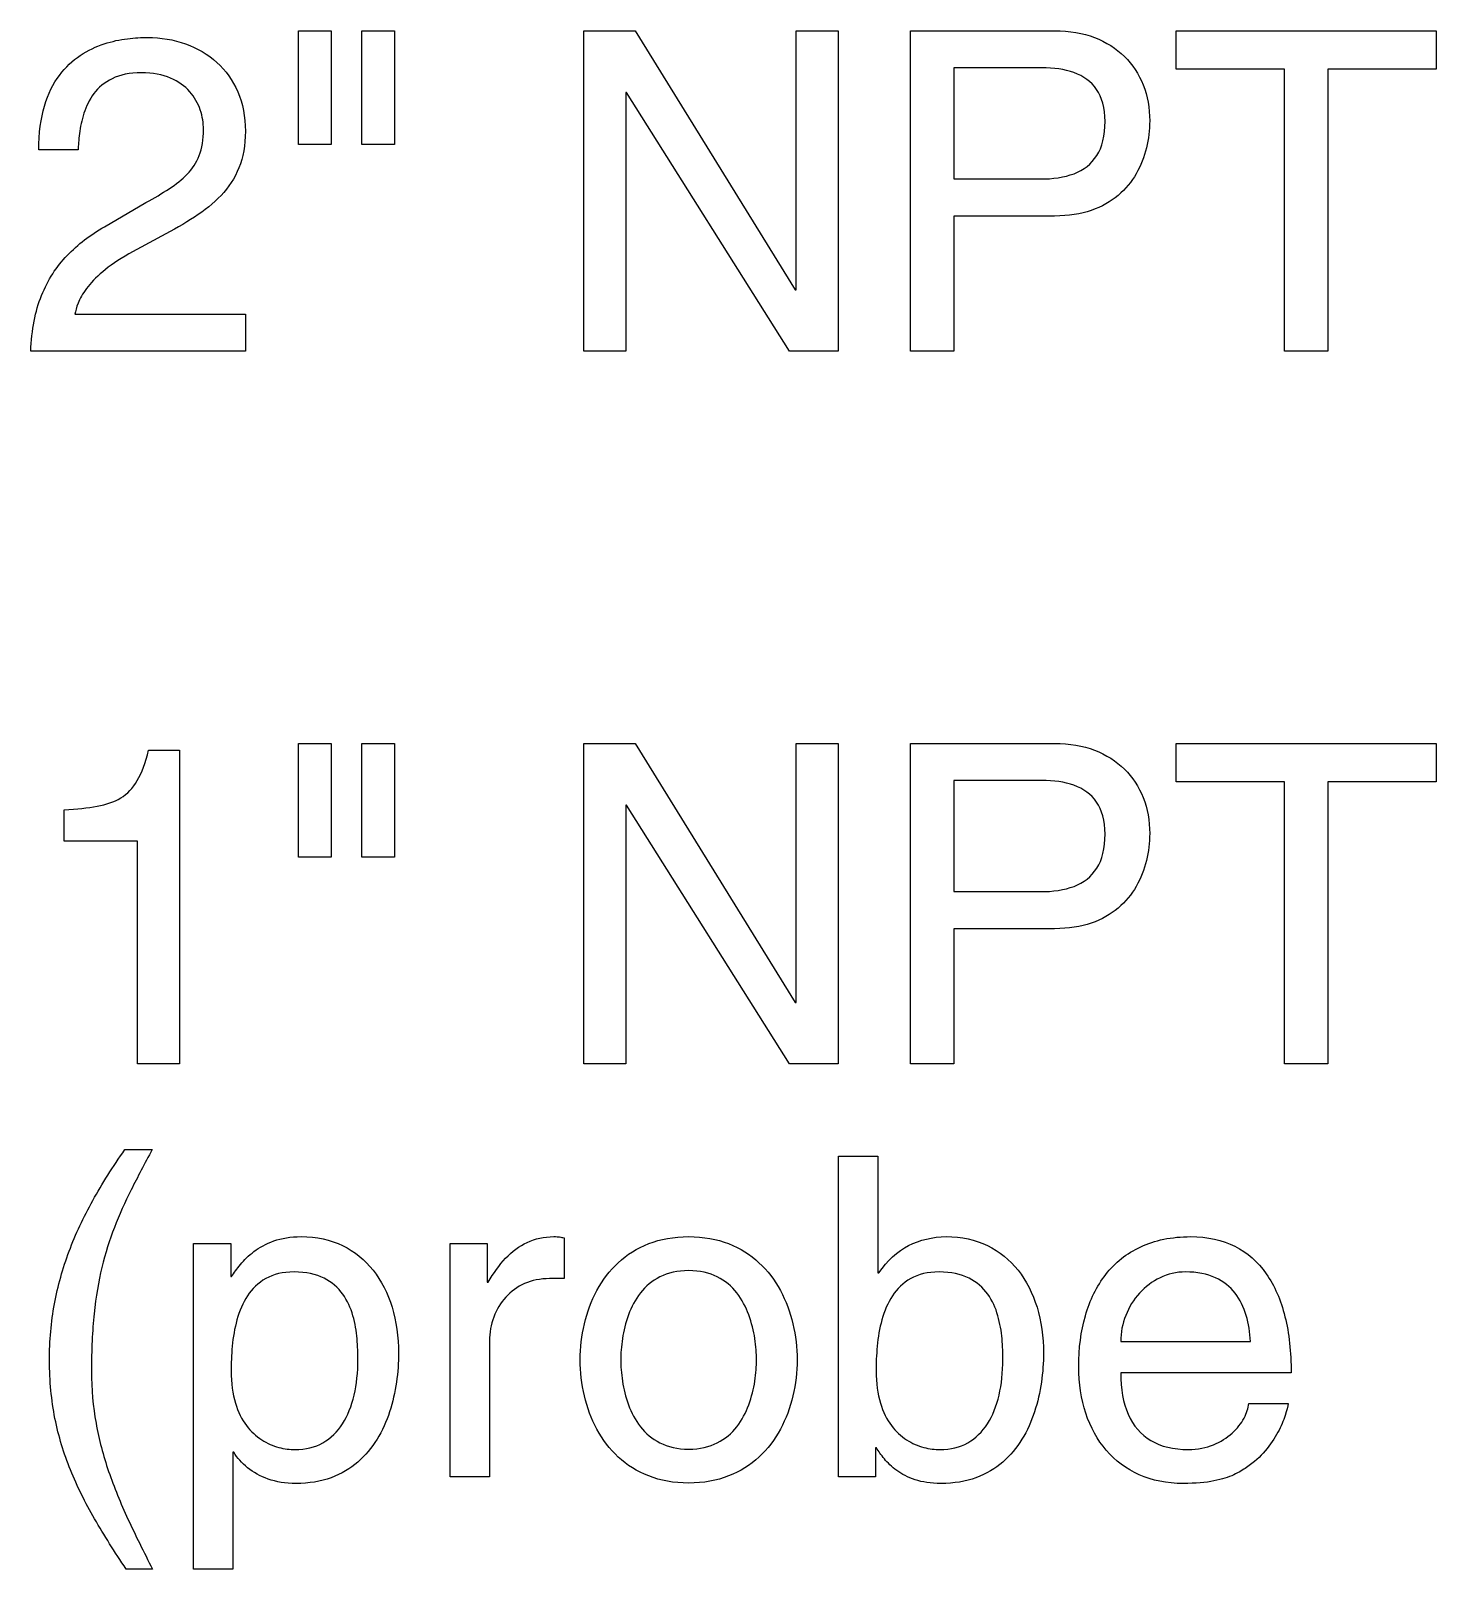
# Model space of a CAD drawing. Header units: inches. Extents: x -3.67 to 3.62, y -4.25 to 4.25.
# Drawn here: x -0.4189 to -0.0691, y 2.929 to 3.3119 of the extents above; entities that cross this region are included whole.
import ezdxf

# ---------------------------------------------------------------- set-up
doc = ezdxf.new("R2010")
doc.units = ezdxf.units.IN
doc.header["$MEASUREMENT"] = 0
doc.layers.add('Dimensions', color=7, linetype='Continuous')

msp = doc.modelspace()

# ---------------------------------------------------------------- linework, layer by layer
at = {"layer": 'Dimensions', "color": 250}
for points, knots in [([(-0.40717, 3.28224), (-0.40711, 3.28337), (-0.407, 3.28472), (-0.40681, 3.28633), (-0.40681, 3.28633), (-0.40663, 3.28794), (-0.40626, 3.28961), (-0.40572, 3.29137), (-0.40572, 3.29137), (-0.40518, 3.29311), (-0.40435, 3.29474), (-0.40322, 3.29626), (-0.40322, 3.29626), (-0.40211, 3.2978), (-0.40059, 3.29904), (-0.39867, 3.29998), (-0.39867, 3.29998), (-0.39676, 3.30094), (-0.39433, 3.30144), (-0.39139, 3.30146), (-0.39139, 3.30146), (-0.38854, 3.30144), (-0.38613, 3.301), (-0.38415, 3.30013), (-0.38415, 3.30013), (-0.38217, 3.29928), (-0.38057, 3.29815), (-0.37937, 3.29674), (-0.37937, 3.29674), (-0.37817, 3.29535), (-0.3773, 3.29383), (-0.37674, 3.29219), (-0.37674, 3.29219), (-0.3762, 3.29054), (-0.37593, 3.28893), (-0.37594, 3.28735), (-0.37594, 3.28735), (-0.37594, 3.28481), (-0.37631, 3.28267), (-0.37702, 3.28087), (-0.37702, 3.28087), (-0.3777, 3.27907), (-0.3787, 3.27752), (-0.37998, 3.2762), (-0.37998, 3.2762), (-0.38126, 3.27489), (-0.38278, 3.27367), (-0.38452, 3.27256), (-0.38452, 3.27256), (-0.38626, 3.27144), (-0.38818, 3.2703), (-0.39028, 3.26913), (-0.39028, 3.26913), (-0.39028, 3.26913), (-0.40061, 3.26313), (-0.40061, 3.26313), (-0.40061, 3.26313), (-0.40411, 3.26113), (-0.4072, 3.25874), (-0.40989, 3.25598), (-0.40989, 3.25598), (-0.41255, 3.25322), (-0.41468, 3.24991), (-0.41626, 3.24602), (-0.41626, 3.24602), (-0.41783, 3.24213), (-0.41874, 3.2375), (-0.41894, 3.23213), (-0.41894, 3.23213), (-0.41894, 3.23213), (-0.3655, 3.23213), (-0.3655, 3.23213), (-0.3655, 3.23213), (-0.3655, 3.23213), (-0.3655, 3.24135), (-0.3655, 3.24135), (-0.3655, 3.24135), (-0.3655, 3.24135), (-0.40794, 3.24135), (-0.40794, 3.24135), (-0.40794, 3.24135), (-0.40785, 3.24211), (-0.40759, 3.24304), (-0.40715, 3.24413), (-0.40715, 3.24413), (-0.40672, 3.24522), (-0.40602, 3.24644), (-0.40505, 3.24776), (-0.40505, 3.24776), (-0.40409, 3.24909), (-0.40274, 3.25048), (-0.40104, 3.25194), (-0.40104, 3.25194), (-0.39933, 3.25341), (-0.39715, 3.25487), (-0.3945, 3.25635), (-0.3945, 3.25635), (-0.3945, 3.25635), (-0.38639, 3.2608), (-0.38639, 3.2608), (-0.38639, 3.2608), (-0.38344, 3.26233), (-0.38072, 3.26391), (-0.3782, 3.26554), (-0.3782, 3.26554), (-0.37568, 3.26715), (-0.37346, 3.26896), (-0.37157, 3.27094), (-0.37157, 3.27094), (-0.36967, 3.27291), (-0.36818, 3.2752), (-0.36713, 3.2778), (-0.36713, 3.2778), (-0.36606, 3.28039), (-0.36552, 3.28343), (-0.3655, 3.28691), (-0.3655, 3.28691), (-0.36552, 3.29056), (-0.36617, 3.29381), (-0.36741, 3.2967), (-0.36741, 3.2967), (-0.36867, 3.29957), (-0.37041, 3.30202), (-0.37263, 3.30404), (-0.37263, 3.30404), (-0.37487, 3.30606), (-0.37746, 3.30759), (-0.38041, 3.30865), (-0.38041, 3.30865), (-0.38335, 3.3097), (-0.38654, 3.31024), (-0.38994, 3.31024), (-0.38994, 3.31024), (-0.39137, 3.31026), (-0.39302, 3.31015), (-0.39487, 3.30993), (-0.39487, 3.30993), (-0.39674, 3.30972), (-0.39867, 3.30928), (-0.4007, 3.30863), (-0.4007, 3.30863), (-0.40272, 3.308), (-0.40468, 3.30704), (-0.40661, 3.30578), (-0.40661, 3.30578), (-0.40854, 3.30452), (-0.41026, 3.30287), (-0.41181, 3.30081), (-0.41181, 3.30081), (-0.41337, 3.29876), (-0.41461, 3.2962), (-0.41554, 3.29315), (-0.41554, 3.29315), (-0.41644, 3.29011), (-0.41693, 3.28646), (-0.41694, 3.28224), (-0.41694, 3.28224), (-0.41694, 3.28224), (-0.40717, 3.28224), (-0.40717, 3.28224)], [0, 0, 0, 0, 0.025, 0.025, 0.025, 0.025, 0.05, 0.05, 0.05, 0.05, 0.075, 0.075, 0.075, 0.075, 0.1, 0.1, 0.1, 0.1, 0.125, 0.125, 0.125, 0.125, 0.15, 0.15, 0.15, 0.15, 0.175, 0.175, 0.175, 0.175, 0.2, 0.2, 0.2, 0.2, 0.225, 0.225, 0.225, 0.225, 0.25, 0.25, 0.25, 0.25, 0.275, 0.275, 0.275, 0.275, 0.3, 0.3, 0.3, 0.3, 0.325, 0.325, 0.325, 0.325, 0.35, 0.35, 0.35, 0.35, 0.375, 0.375, 0.375, 0.375, 0.4, 0.4, 0.4, 0.4, 0.425, 0.425, 0.425, 0.425, 0.45, 0.45, 0.45, 0.45, 0.475, 0.475, 0.475, 0.475, 0.5, 0.5, 0.5, 0.5, 0.525, 0.525, 0.525, 0.525, 0.55, 0.55, 0.55, 0.55, 0.575, 0.575, 0.575, 0.575, 0.6, 0.6, 0.6, 0.6, 0.625, 0.625, 0.625, 0.625, 0.65, 0.65, 0.65, 0.65, 0.675, 0.675, 0.675, 0.675, 0.7, 0.7, 0.7, 0.7, 0.725, 0.725, 0.725, 0.725, 0.75, 0.75, 0.75, 0.75, 0.775, 0.775, 0.775, 0.775, 0.8, 0.8, 0.8, 0.8, 0.825, 0.825, 0.825, 0.825, 0.85, 0.85, 0.85, 0.85, 0.875, 0.875, 0.875, 0.875, 0.9, 0.9, 0.9, 0.9, 0.925, 0.925, 0.925, 0.925, 0.95, 0.95, 0.95, 0.95, 0.975, 0.975, 0.975, 0.975, 1, 1, 1, 1]), ([(-0.35228, 3.28357), (-0.35228, 3.28357), (-0.34417, 3.28357), (-0.34417, 3.28357), (-0.34417, 3.28357), (-0.34417, 3.28357), (-0.34417, 3.31191), (-0.34417, 3.31191), (-0.34417, 3.31191), (-0.34417, 3.31191), (-0.35228, 3.31191), (-0.35228, 3.31191), (-0.35228, 3.31191), (-0.35228, 3.31191), (-0.35228, 3.28357), (-0.35228, 3.28357)], [0, 0, 0, 0, 0.25, 0.25, 0.25, 0.25, 0.5, 0.5, 0.5, 0.5, 0.75, 0.75, 0.75, 0.75, 1, 1, 1, 1]), ([(-0.3365, 3.28357), (-0.3365, 3.28357), (-0.32839, 3.28357), (-0.32839, 3.28357), (-0.32839, 3.28357), (-0.32839, 3.28357), (-0.32839, 3.31191), (-0.32839, 3.31191), (-0.32839, 3.31191), (-0.32839, 3.31191), (-0.3365, 3.31191), (-0.3365, 3.31191), (-0.3365, 3.31191), (-0.3365, 3.31191), (-0.3365, 3.28357), (-0.3365, 3.28357)], [0, 0, 0, 0, 0.25, 0.25, 0.25, 0.25, 0.5, 0.5, 0.5, 0.5, 0.75, 0.75, 0.75, 0.75, 1, 1, 1, 1]), ([(-0.22839, 3.24746), (-0.22839, 3.24746), (-0.22861, 3.24746), (-0.22861, 3.24746), (-0.22861, 3.24746), (-0.22861, 3.24746), (-0.2685, 3.31191), (-0.2685, 3.31191), (-0.2685, 3.31191), (-0.2685, 3.31191), (-0.28128, 3.31191), (-0.28128, 3.31191), (-0.28128, 3.31191), (-0.28128, 3.31191), (-0.28128, 3.23213), (-0.28128, 3.23213), (-0.28128, 3.23213), (-0.28128, 3.23213), (-0.27083, 3.23213), (-0.27083, 3.23213), (-0.27083, 3.23213), (-0.27083, 3.23213), (-0.27083, 3.29657), (-0.27083, 3.29657), (-0.27083, 3.29657), (-0.27083, 3.29657), (-0.27061, 3.29657), (-0.27061, 3.29657), (-0.27061, 3.29657), (-0.27061, 3.29657), (-0.23006, 3.23213), (-0.23006, 3.23213), (-0.23006, 3.23213), (-0.23006, 3.23213), (-0.21794, 3.23213), (-0.21794, 3.23213), (-0.21794, 3.23213), (-0.21794, 3.23213), (-0.21794, 3.31191), (-0.21794, 3.31191), (-0.21794, 3.31191), (-0.21794, 3.31191), (-0.22839, 3.31191), (-0.22839, 3.31191), (-0.22839, 3.31191), (-0.22839, 3.31191), (-0.22839, 3.24746), (-0.22839, 3.24746)], [0, 0, 0, 0, 0.083333, 0.083333, 0.083333, 0.083333, 0.166667, 0.166667, 0.166667, 0.166667, 0.25, 0.25, 0.25, 0.25, 0.333333, 0.333333, 0.333333, 0.333333, 0.416667, 0.416667, 0.416667, 0.416667, 0.5, 0.5, 0.5, 0.5, 0.583333, 0.583333, 0.583333, 0.583333, 0.666667, 0.666667, 0.666667, 0.666667, 0.75, 0.75, 0.75, 0.75, 0.833333, 0.833333, 0.833333, 0.833333, 0.916667, 0.916667, 0.916667, 0.916667, 1, 1, 1, 1]), ([(-0.18917, 3.2658), (-0.18917, 3.2658), (-0.16406, 3.2658), (-0.16406, 3.2658), (-0.16406, 3.2658), (-0.16059, 3.26581), (-0.15756, 3.26628), (-0.15494, 3.26719), (-0.15494, 3.26719), (-0.15231, 3.26811), (-0.15009, 3.26935), (-0.14824, 3.27093), (-0.14824, 3.27093), (-0.14639, 3.2725), (-0.14489, 3.27431), (-0.14372, 3.27633), (-0.14372, 3.27633), (-0.14257, 3.27835), (-0.14172, 3.2805), (-0.14119, 3.28274), (-0.14119, 3.28274), (-0.14065, 3.28498), (-0.14039, 3.28722), (-0.14039, 3.28946), (-0.14039, 3.28946), (-0.14039, 3.2927), (-0.14094, 3.29569), (-0.142, 3.29841), (-0.142, 3.29841), (-0.14307, 3.30113), (-0.14463, 3.3035), (-0.14669, 3.30552), (-0.14669, 3.30552), (-0.14872, 3.30754), (-0.1512, 3.30909), (-0.15413, 3.31022), (-0.15413, 3.31022), (-0.15704, 3.31133), (-0.16035, 3.31189), (-0.16406, 3.31191), (-0.16406, 3.31191), (-0.16406, 3.31191), (-0.19994, 3.31191), (-0.19994, 3.31191), (-0.19994, 3.31191), (-0.19994, 3.31191), (-0.19994, 3.23213), (-0.19994, 3.23213), (-0.19994, 3.23213), (-0.19994, 3.23213), (-0.18917, 3.23213), (-0.18917, 3.23213), (-0.18917, 3.23213), (-0.18917, 3.23213), (-0.18917, 3.2658), (-0.18917, 3.2658)], [0, 0, 0, 0, 0.071429, 0.071429, 0.071429, 0.071429, 0.142857, 0.142857, 0.142857, 0.142857, 0.214286, 0.214286, 0.214286, 0.214286, 0.285714, 0.285714, 0.285714, 0.285714, 0.357143, 0.357143, 0.357143, 0.357143, 0.428571, 0.428571, 0.428571, 0.428571, 0.5, 0.5, 0.5, 0.5, 0.571429, 0.571429, 0.571429, 0.571429, 0.642857, 0.642857, 0.642857, 0.642857, 0.714286, 0.714286, 0.714286, 0.714286, 0.785714, 0.785714, 0.785714, 0.785714, 0.857143, 0.857143, 0.857143, 0.857143, 0.928571, 0.928571, 0.928571, 0.928571, 1, 1, 1, 1]), ([(-0.13383, 3.30235), (-0.13383, 3.30235), (-0.10683, 3.30235), (-0.10683, 3.30235), (-0.10683, 3.30235), (-0.10683, 3.30235), (-0.10683, 3.23213), (-0.10683, 3.23213), (-0.10683, 3.23213), (-0.10683, 3.23213), (-0.09606, 3.23213), (-0.09606, 3.23213), (-0.09606, 3.23213), (-0.09606, 3.23213), (-0.09606, 3.30235), (-0.09606, 3.30235), (-0.09606, 3.30235), (-0.09606, 3.30235), (-0.06906, 3.30235), (-0.06906, 3.30235), (-0.06906, 3.30235), (-0.06906, 3.30235), (-0.06906, 3.31191), (-0.06906, 3.31191), (-0.06906, 3.31191), (-0.06906, 3.31191), (-0.13383, 3.31191), (-0.13383, 3.31191), (-0.13383, 3.31191), (-0.13383, 3.31191), (-0.13383, 3.30235), (-0.13383, 3.30235)], [0, 0, 0, 0, 0.125, 0.125, 0.125, 0.125, 0.25, 0.25, 0.25, 0.25, 0.375, 0.375, 0.375, 0.375, 0.5, 0.5, 0.5, 0.5, 0.625, 0.625, 0.625, 0.625, 0.75, 0.75, 0.75, 0.75, 0.875, 0.875, 0.875, 0.875, 1, 1, 1, 1]), ([(-0.18917, 3.30269), (-0.18917, 3.30269), (-0.16728, 3.30269), (-0.16728, 3.30269), (-0.16728, 3.30269), (-0.16428, 3.3027), (-0.16161, 3.30231), (-0.15924, 3.30148), (-0.15924, 3.30148), (-0.15687, 3.30065), (-0.155, 3.29926), (-0.15361, 3.2973), (-0.15361, 3.2973), (-0.15224, 3.29535), (-0.15152, 3.2927), (-0.1515, 3.28935), (-0.1515, 3.28935), (-0.15152, 3.28578), (-0.1522, 3.28294), (-0.15356, 3.28085), (-0.15356, 3.28085), (-0.15491, 3.27874), (-0.1568, 3.27724), (-0.15922, 3.27633), (-0.15922, 3.27633), (-0.16165, 3.27544), (-0.16448, 3.275), (-0.16772, 3.27502), (-0.16772, 3.27502), (-0.16772, 3.27502), (-0.18917, 3.27502), (-0.18917, 3.27502), (-0.18917, 3.27502), (-0.18917, 3.27502), (-0.18917, 3.30269), (-0.18917, 3.30269)], [0, 0, 0, 0, 0.111111, 0.111111, 0.111111, 0.111111, 0.222222, 0.222222, 0.222222, 0.222222, 0.333333, 0.333333, 0.333333, 0.333333, 0.444444, 0.444444, 0.444444, 0.444444, 0.555556, 0.555556, 0.555556, 0.555556, 0.666667, 0.666667, 0.666667, 0.666667, 0.777778, 0.777778, 0.777778, 0.777778, 0.888889, 0.888889, 0.888889, 0.888889, 1, 1, 1, 1]), ([(-0.38194, 3.13287), (-0.38194, 3.13287), (-0.38961, 3.13287), (-0.38961, 3.13287), (-0.38961, 3.13287), (-0.39037, 3.1297), (-0.39131, 3.12717), (-0.39243, 3.12528), (-0.39243, 3.12528), (-0.39354, 3.12339), (-0.39491, 3.12194), (-0.39652, 3.12096), (-0.39652, 3.12096), (-0.39815, 3.11998), (-0.40011, 3.1193), (-0.40243, 3.11889), (-0.40243, 3.11889), (-0.40472, 3.11848), (-0.40746, 3.11817), (-0.41061, 3.11798), (-0.41061, 3.11798), (-0.41061, 3.11798), (-0.41061, 3.1102), (-0.41061, 3.1102), (-0.41061, 3.1102), (-0.41061, 3.1102), (-0.39239, 3.1102), (-0.39239, 3.1102), (-0.39239, 3.1102), (-0.39239, 3.1102), (-0.39239, 3.05476), (-0.39239, 3.05476), (-0.39239, 3.05476), (-0.39239, 3.05476), (-0.38194, 3.05476), (-0.38194, 3.05476), (-0.38194, 3.05476), (-0.38194, 3.05476), (-0.38194, 3.13287), (-0.38194, 3.13287)], [0, 0, 0, 0, 0.1, 0.1, 0.1, 0.1, 0.2, 0.2, 0.2, 0.2, 0.3, 0.3, 0.3, 0.3, 0.4, 0.4, 0.4, 0.4, 0.5, 0.5, 0.5, 0.5, 0.6, 0.6, 0.6, 0.6, 0.7, 0.7, 0.7, 0.7, 0.8, 0.8, 0.8, 0.8, 0.9, 0.9, 0.9, 0.9, 1, 1, 1, 1]), ([(-0.35228, 3.1062), (-0.35228, 3.1062), (-0.34417, 3.1062), (-0.34417, 3.1062), (-0.34417, 3.1062), (-0.34417, 3.1062), (-0.34417, 3.13454), (-0.34417, 3.13454), (-0.34417, 3.13454), (-0.34417, 3.13454), (-0.35228, 3.13454), (-0.35228, 3.13454), (-0.35228, 3.13454), (-0.35228, 3.13454), (-0.35228, 3.1062), (-0.35228, 3.1062)], [0, 0, 0, 0, 0.25, 0.25, 0.25, 0.25, 0.5, 0.5, 0.5, 0.5, 0.75, 0.75, 0.75, 0.75, 1, 1, 1, 1]), ([(-0.3365, 3.1062), (-0.3365, 3.1062), (-0.32839, 3.1062), (-0.32839, 3.1062), (-0.32839, 3.1062), (-0.32839, 3.1062), (-0.32839, 3.13454), (-0.32839, 3.13454), (-0.32839, 3.13454), (-0.32839, 3.13454), (-0.3365, 3.13454), (-0.3365, 3.13454), (-0.3365, 3.13454), (-0.3365, 3.13454), (-0.3365, 3.1062), (-0.3365, 3.1062)], [0, 0, 0, 0, 0.25, 0.25, 0.25, 0.25, 0.5, 0.5, 0.5, 0.5, 0.75, 0.75, 0.75, 0.75, 1, 1, 1, 1]), ([(-0.22839, 3.07009), (-0.22839, 3.07009), (-0.22861, 3.07009), (-0.22861, 3.07009), (-0.22861, 3.07009), (-0.22861, 3.07009), (-0.2685, 3.13454), (-0.2685, 3.13454), (-0.2685, 3.13454), (-0.2685, 3.13454), (-0.28128, 3.13454), (-0.28128, 3.13454), (-0.28128, 3.13454), (-0.28128, 3.13454), (-0.28128, 3.05476), (-0.28128, 3.05476), (-0.28128, 3.05476), (-0.28128, 3.05476), (-0.27083, 3.05476), (-0.27083, 3.05476), (-0.27083, 3.05476), (-0.27083, 3.05476), (-0.27083, 3.1192), (-0.27083, 3.1192), (-0.27083, 3.1192), (-0.27083, 3.1192), (-0.27061, 3.1192), (-0.27061, 3.1192), (-0.27061, 3.1192), (-0.27061, 3.1192), (-0.23006, 3.05476), (-0.23006, 3.05476), (-0.23006, 3.05476), (-0.23006, 3.05476), (-0.21794, 3.05476), (-0.21794, 3.05476), (-0.21794, 3.05476), (-0.21794, 3.05476), (-0.21794, 3.13454), (-0.21794, 3.13454), (-0.21794, 3.13454), (-0.21794, 3.13454), (-0.22839, 3.13454), (-0.22839, 3.13454), (-0.22839, 3.13454), (-0.22839, 3.13454), (-0.22839, 3.07009), (-0.22839, 3.07009)], [0, 0, 0, 0, 0.083333, 0.083333, 0.083333, 0.083333, 0.166667, 0.166667, 0.166667, 0.166667, 0.25, 0.25, 0.25, 0.25, 0.333333, 0.333333, 0.333333, 0.333333, 0.416667, 0.416667, 0.416667, 0.416667, 0.5, 0.5, 0.5, 0.5, 0.583333, 0.583333, 0.583333, 0.583333, 0.666667, 0.666667, 0.666667, 0.666667, 0.75, 0.75, 0.75, 0.75, 0.833333, 0.833333, 0.833333, 0.833333, 0.916667, 0.916667, 0.916667, 0.916667, 1, 1, 1, 1]), ([(-0.18917, 3.08843), (-0.18917, 3.08843), (-0.16406, 3.08843), (-0.16406, 3.08843), (-0.16406, 3.08843), (-0.16059, 3.08844), (-0.15756, 3.08891), (-0.15494, 3.08981), (-0.15494, 3.08981), (-0.15231, 3.09074), (-0.15009, 3.09198), (-0.14824, 3.09356), (-0.14824, 3.09356), (-0.14639, 3.09513), (-0.14489, 3.09694), (-0.14372, 3.09896), (-0.14372, 3.09896), (-0.14257, 3.10098), (-0.14172, 3.10313), (-0.14119, 3.10537), (-0.14119, 3.10537), (-0.14065, 3.10761), (-0.14039, 3.10985), (-0.14039, 3.11209), (-0.14039, 3.11209), (-0.14039, 3.11533), (-0.14094, 3.11831), (-0.142, 3.12104), (-0.142, 3.12104), (-0.14307, 3.12376), (-0.14463, 3.12613), (-0.14669, 3.12815), (-0.14669, 3.12815), (-0.14872, 3.13017), (-0.1512, 3.13172), (-0.15413, 3.13285), (-0.15413, 3.13285), (-0.15704, 3.13396), (-0.16035, 3.13452), (-0.16406, 3.13454), (-0.16406, 3.13454), (-0.16406, 3.13454), (-0.19994, 3.13454), (-0.19994, 3.13454), (-0.19994, 3.13454), (-0.19994, 3.13454), (-0.19994, 3.05476), (-0.19994, 3.05476), (-0.19994, 3.05476), (-0.19994, 3.05476), (-0.18917, 3.05476), (-0.18917, 3.05476), (-0.18917, 3.05476), (-0.18917, 3.05476), (-0.18917, 3.08843), (-0.18917, 3.08843)], [0, 0, 0, 0, 0.071429, 0.071429, 0.071429, 0.071429, 0.142857, 0.142857, 0.142857, 0.142857, 0.214286, 0.214286, 0.214286, 0.214286, 0.285714, 0.285714, 0.285714, 0.285714, 0.357143, 0.357143, 0.357143, 0.357143, 0.428571, 0.428571, 0.428571, 0.428571, 0.5, 0.5, 0.5, 0.5, 0.571429, 0.571429, 0.571429, 0.571429, 0.642857, 0.642857, 0.642857, 0.642857, 0.714286, 0.714286, 0.714286, 0.714286, 0.785714, 0.785714, 0.785714, 0.785714, 0.857143, 0.857143, 0.857143, 0.857143, 0.928571, 0.928571, 0.928571, 0.928571, 1, 1, 1, 1]), ([(-0.13383, 3.12498), (-0.13383, 3.12498), (-0.10683, 3.12498), (-0.10683, 3.12498), (-0.10683, 3.12498), (-0.10683, 3.12498), (-0.10683, 3.05476), (-0.10683, 3.05476), (-0.10683, 3.05476), (-0.10683, 3.05476), (-0.09606, 3.05476), (-0.09606, 3.05476), (-0.09606, 3.05476), (-0.09606, 3.05476), (-0.09606, 3.12498), (-0.09606, 3.12498), (-0.09606, 3.12498), (-0.09606, 3.12498), (-0.06906, 3.12498), (-0.06906, 3.12498), (-0.06906, 3.12498), (-0.06906, 3.12498), (-0.06906, 3.13454), (-0.06906, 3.13454), (-0.06906, 3.13454), (-0.06906, 3.13454), (-0.13383, 3.13454), (-0.13383, 3.13454), (-0.13383, 3.13454), (-0.13383, 3.13454), (-0.13383, 3.12498), (-0.13383, 3.12498)], [0, 0, 0, 0, 0.125, 0.125, 0.125, 0.125, 0.25, 0.25, 0.25, 0.25, 0.375, 0.375, 0.375, 0.375, 0.5, 0.5, 0.5, 0.5, 0.625, 0.625, 0.625, 0.625, 0.75, 0.75, 0.75, 0.75, 0.875, 0.875, 0.875, 0.875, 1, 1, 1, 1]), ([(-0.18917, 3.12531), (-0.18917, 3.12531), (-0.16728, 3.12531), (-0.16728, 3.12531), (-0.16728, 3.12531), (-0.16428, 3.12533), (-0.16161, 3.12494), (-0.15924, 3.12411), (-0.15924, 3.12411), (-0.15687, 3.12328), (-0.155, 3.12189), (-0.15361, 3.11993), (-0.15361, 3.11993), (-0.15224, 3.11798), (-0.15152, 3.11533), (-0.1515, 3.11198), (-0.1515, 3.11198), (-0.15152, 3.10841), (-0.1522, 3.10557), (-0.15356, 3.10348), (-0.15356, 3.10348), (-0.15491, 3.10137), (-0.1568, 3.09987), (-0.15922, 3.09896), (-0.15922, 3.09896), (-0.16165, 3.09807), (-0.16448, 3.09763), (-0.16772, 3.09765), (-0.16772, 3.09765), (-0.16772, 3.09765), (-0.18917, 3.09765), (-0.18917, 3.09765), (-0.18917, 3.09765), (-0.18917, 3.09765), (-0.18917, 3.12531), (-0.18917, 3.12531)], [0, 0, 0, 0, 0.111111, 0.111111, 0.111111, 0.111111, 0.222222, 0.222222, 0.222222, 0.222222, 0.333333, 0.333333, 0.333333, 0.333333, 0.444444, 0.444444, 0.444444, 0.444444, 0.555556, 0.555556, 0.555556, 0.555556, 0.666667, 0.666667, 0.666667, 0.666667, 0.777778, 0.777778, 0.777778, 0.777778, 0.888889, 0.888889, 0.888889, 0.888889, 1, 1, 1, 1]), ([(-0.3955, 3.03345), (-0.3985, 3.02919), (-0.40117, 3.02496), (-0.4035, 3.02078), (-0.4035, 3.02078), (-0.40581, 3.01661), (-0.4078, 3.01239), (-0.40939, 3.00815), (-0.40939, 3.00815), (-0.41098, 3.00389), (-0.4122, 2.99952), (-0.41304, 2.99504), (-0.41304, 2.99504), (-0.41385, 2.99056), (-0.41428, 2.98587), (-0.41428, 2.981), (-0.41428, 2.981), (-0.41426, 2.97584), (-0.41381, 2.97102), (-0.41291, 2.96656), (-0.41291, 2.96656), (-0.41202, 2.96208), (-0.41072, 2.9578), (-0.40905, 2.95371), (-0.40905, 2.95371), (-0.40737, 2.94961), (-0.40537, 2.94556), (-0.40304, 2.94152), (-0.40304, 2.94152), (-0.40068, 2.93748), (-0.39807, 2.93332), (-0.39517, 2.929), (-0.39517, 2.929), (-0.39517, 2.929), (-0.38861, 2.929), (-0.38861, 2.929), (-0.38861, 2.929), (-0.39085, 2.93334), (-0.39289, 2.9375), (-0.39474, 2.94148), (-0.39474, 2.94148), (-0.39659, 2.94548), (-0.3982, 2.94943), (-0.39955, 2.95334), (-0.39955, 2.95334), (-0.40091, 2.95724), (-0.40196, 2.96124), (-0.4027, 2.96535), (-0.4027, 2.96535), (-0.40344, 2.96945), (-0.40383, 2.97378), (-0.40383, 2.97834), (-0.40383, 2.97834), (-0.40383, 2.98363), (-0.40361, 2.98839), (-0.40317, 2.99259), (-0.40317, 2.99259), (-0.40272, 2.99682), (-0.40209, 3.00065), (-0.40124, 3.00413), (-0.40124, 3.00413), (-0.40039, 3.00761), (-0.39935, 3.01093), (-0.39813, 3.01406), (-0.39813, 3.01406), (-0.39689, 3.01717), (-0.3955, 3.02032), (-0.39393, 3.02345), (-0.39393, 3.02345), (-0.39235, 3.02659), (-0.39061, 3.02993), (-0.38872, 3.03345), (-0.38872, 3.03345), (-0.38872, 3.03345), (-0.3955, 3.03345), (-0.3955, 3.03345)], [0, 0, 0, 0, 0.052632, 0.052632, 0.052632, 0.052632, 0.105263, 0.105263, 0.105263, 0.105263, 0.157895, 0.157895, 0.157895, 0.157895, 0.210526, 0.210526, 0.210526, 0.210526, 0.263158, 0.263158, 0.263158, 0.263158, 0.315789, 0.315789, 0.315789, 0.315789, 0.368421, 0.368421, 0.368421, 0.368421, 0.421053, 0.421053, 0.421053, 0.421053, 0.473684, 0.473684, 0.473684, 0.473684, 0.526316, 0.526316, 0.526316, 0.526316, 0.578947, 0.578947, 0.578947, 0.578947, 0.631579, 0.631579, 0.631579, 0.631579, 0.684211, 0.684211, 0.684211, 0.684211, 0.736842, 0.736842, 0.736842, 0.736842, 0.789474, 0.789474, 0.789474, 0.789474, 0.842105, 0.842105, 0.842105, 0.842105, 0.894737, 0.894737, 0.894737, 0.894737, 0.947368, 0.947368, 0.947368, 0.947368, 1, 1, 1, 1]), ([(-0.20861, 2.952), (-0.20861, 2.952), (-0.20861, 2.95922), (-0.20861, 2.95922), (-0.20861, 2.95922), (-0.20861, 2.95922), (-0.20839, 2.95922), (-0.20839, 2.95922), (-0.20839, 2.95922), (-0.20791, 2.95839), (-0.20724, 2.95748), (-0.20644, 2.95648), (-0.20644, 2.95648), (-0.20563, 2.95547), (-0.20459, 2.9545), (-0.20335, 2.95358), (-0.20335, 2.95358), (-0.20209, 2.95265), (-0.20057, 2.95187), (-0.19878, 2.95128), (-0.19878, 2.95128), (-0.19698, 2.95067), (-0.19485, 2.95035), (-0.19239, 2.95034), (-0.19239, 2.95034), (-0.18909, 2.95035), (-0.18619, 2.95084), (-0.18363, 2.95178), (-0.18363, 2.95178), (-0.18107, 2.95272), (-0.17885, 2.95402), (-0.17696, 2.95567), (-0.17696, 2.95567), (-0.17509, 2.95732), (-0.1735, 2.95921), (-0.17219, 2.96135), (-0.17219, 2.96135), (-0.17089, 2.96348), (-0.16985, 2.96578), (-0.16906, 2.96819), (-0.16906, 2.96819), (-0.16828, 2.97061), (-0.1677, 2.97308), (-0.16735, 2.97556), (-0.16735, 2.97556), (-0.167, 2.97804), (-0.16683, 2.98045), (-0.16683, 2.98278), (-0.16683, 2.98278), (-0.16683, 2.98689), (-0.16737, 2.99069), (-0.16844, 2.99421), (-0.16844, 2.99421), (-0.16952, 2.99771), (-0.17109, 3.00078), (-0.17315, 3.00341), (-0.17315, 3.00341), (-0.17522, 3.00604), (-0.17776, 3.00808), (-0.18076, 3.00954), (-0.18076, 3.00954), (-0.18376, 3.01102), (-0.18719, 3.01176), (-0.19106, 3.01178), (-0.19106, 3.01178), (-0.19446, 3.01174), (-0.19757, 3.01098), (-0.20041, 3.00954), (-0.20041, 3.00954), (-0.20324, 3.00808), (-0.2057, 3.00582), (-0.20783, 3.00278), (-0.20783, 3.00278), (-0.20783, 3.00278), (-0.20806, 3.00278), (-0.20806, 3.00278), (-0.20806, 3.00278), (-0.20806, 3.00278), (-0.20806, 3.03178), (-0.20806, 3.03178), (-0.20806, 3.03178), (-0.20806, 3.03178), (-0.21783, 3.03178), (-0.21783, 3.03178), (-0.21783, 3.03178), (-0.21783, 3.03178), (-0.21783, 2.952), (-0.21783, 2.952), (-0.21783, 2.952), (-0.21783, 2.952), (-0.20861, 2.952), (-0.20861, 2.952)], [0, 0, 0, 0, 0.043478, 0.043478, 0.043478, 0.043478, 0.086957, 0.086957, 0.086957, 0.086957, 0.130435, 0.130435, 0.130435, 0.130435, 0.173913, 0.173913, 0.173913, 0.173913, 0.217391, 0.217391, 0.217391, 0.217391, 0.26087, 0.26087, 0.26087, 0.26087, 0.304348, 0.304348, 0.304348, 0.304348, 0.347826, 0.347826, 0.347826, 0.347826, 0.391304, 0.391304, 0.391304, 0.391304, 0.434783, 0.434783, 0.434783, 0.434783, 0.478261, 0.478261, 0.478261, 0.478261, 0.521739, 0.521739, 0.521739, 0.521739, 0.565217, 0.565217, 0.565217, 0.565217, 0.608696, 0.608696, 0.608696, 0.608696, 0.652174, 0.652174, 0.652174, 0.652174, 0.695652, 0.695652, 0.695652, 0.695652, 0.73913, 0.73913, 0.73913, 0.73913, 0.782609, 0.782609, 0.782609, 0.782609, 0.826087, 0.826087, 0.826087, 0.826087, 0.869565, 0.869565, 0.869565, 0.869565, 0.913043, 0.913043, 0.913043, 0.913043, 0.956522, 0.956522, 0.956522, 0.956522, 1, 1, 1, 1]), ([(-0.37839, 2.929), (-0.37839, 2.929), (-0.36861, 2.929), (-0.36861, 2.929), (-0.36861, 2.929), (-0.36861, 2.929), (-0.36861, 2.95811), (-0.36861, 2.95811), (-0.36861, 2.95811), (-0.36861, 2.95811), (-0.36839, 2.95811), (-0.36839, 2.95811), (-0.36839, 2.95811), (-0.36754, 2.95672), (-0.36641, 2.95545), (-0.36498, 2.95426), (-0.36498, 2.95426), (-0.36355, 2.9531), (-0.36183, 2.95215), (-0.35983, 2.95145), (-0.35983, 2.95145), (-0.35783, 2.95072), (-0.35554, 2.95035), (-0.35294, 2.95034), (-0.35294, 2.95034), (-0.34965, 2.95035), (-0.34674, 2.95084), (-0.34418, 2.95178), (-0.34418, 2.95178), (-0.34163, 2.95272), (-0.33941, 2.95402), (-0.33752, 2.95567), (-0.33752, 2.95567), (-0.33565, 2.95732), (-0.33406, 2.95921), (-0.33274, 2.96135), (-0.33274, 2.96135), (-0.33144, 2.96348), (-0.33041, 2.96578), (-0.32961, 2.96819), (-0.32961, 2.96819), (-0.32883, 2.97061), (-0.32826, 2.97308), (-0.32791, 2.97556), (-0.32791, 2.97556), (-0.32756, 2.97804), (-0.32739, 2.98045), (-0.32739, 2.98278), (-0.32739, 2.98278), (-0.32739, 2.98689), (-0.32793, 2.99069), (-0.329, 2.99421), (-0.329, 2.99421), (-0.33007, 2.99771), (-0.33165, 3.00078), (-0.3337, 3.00341), (-0.3337, 3.00341), (-0.33578, 3.00604), (-0.33831, 3.00808), (-0.34131, 3.00954), (-0.34131, 3.00954), (-0.34431, 3.01102), (-0.34774, 3.01176), (-0.35161, 3.01178), (-0.35161, 3.01178), (-0.35424, 3.01176), (-0.35652, 3.01139), (-0.35844, 3.01071), (-0.35844, 3.01071), (-0.36037, 3.01002), (-0.36202, 3.00913), (-0.36337, 3.00809), (-0.36337, 3.00809), (-0.3647, 3.00704), (-0.36583, 3.00595), (-0.36674, 3.00484), (-0.36674, 3.00484), (-0.36763, 3.00374), (-0.36837, 3.00274), (-0.36894, 3.00189), (-0.36894, 3.00189), (-0.36894, 3.00189), (-0.36917, 3.00189), (-0.36917, 3.00189), (-0.36917, 3.00189), (-0.36917, 3.00189), (-0.36917, 3.01011), (-0.36917, 3.01011), (-0.36917, 3.01011), (-0.36917, 3.01011), (-0.37839, 3.01011), (-0.37839, 3.01011), (-0.37839, 3.01011), (-0.37839, 3.01011), (-0.37839, 2.929), (-0.37839, 2.929)], [0, 0, 0, 0, 0.041667, 0.041667, 0.041667, 0.041667, 0.083333, 0.083333, 0.083333, 0.083333, 0.125, 0.125, 0.125, 0.125, 0.166667, 0.166667, 0.166667, 0.166667, 0.208333, 0.208333, 0.208333, 0.208333, 0.25, 0.25, 0.25, 0.25, 0.291667, 0.291667, 0.291667, 0.291667, 0.333333, 0.333333, 0.333333, 0.333333, 0.375, 0.375, 0.375, 0.375, 0.416667, 0.416667, 0.416667, 0.416667, 0.458333, 0.458333, 0.458333, 0.458333, 0.5, 0.5, 0.5, 0.5, 0.541667, 0.541667, 0.541667, 0.541667, 0.583333, 0.583333, 0.583333, 0.583333, 0.625, 0.625, 0.625, 0.625, 0.666667, 0.666667, 0.666667, 0.666667, 0.708333, 0.708333, 0.708333, 0.708333, 0.75, 0.75, 0.75, 0.75, 0.791667, 0.791667, 0.791667, 0.791667, 0.833333, 0.833333, 0.833333, 0.833333, 0.875, 0.875, 0.875, 0.875, 0.916667, 0.916667, 0.916667, 0.916667, 0.958333, 0.958333, 0.958333, 0.958333, 1, 1, 1, 1]), ([(-0.30472, 2.98578), (-0.30472, 2.98791), (-0.30437, 2.98991), (-0.30369, 2.99178), (-0.30369, 2.99178), (-0.30298, 2.99365), (-0.302, 2.9953), (-0.3007, 2.99672), (-0.3007, 2.99672), (-0.29939, 2.99815), (-0.29783, 2.99928), (-0.296, 3.00009), (-0.296, 3.00009), (-0.29417, 3.00091), (-0.29211, 3.00132), (-0.28983, 3.00134), (-0.28983, 3.00134), (-0.28983, 3.00134), (-0.28617, 3.00134), (-0.28617, 3.00134), (-0.28617, 3.00134), (-0.28617, 3.00134), (-0.28617, 3.01145), (-0.28617, 3.01145), (-0.28617, 3.01145), (-0.28654, 3.01156), (-0.28691, 3.01165), (-0.28728, 3.01171), (-0.28728, 3.01171), (-0.28765, 3.01176), (-0.28813, 3.01178), (-0.28872, 3.01178), (-0.28872, 3.01178), (-0.29117, 3.01176), (-0.29337, 3.01128), (-0.29535, 3.01035), (-0.29535, 3.01035), (-0.29733, 3.00941), (-0.29913, 3.00809), (-0.30072, 3.00639), (-0.30072, 3.00639), (-0.30231, 3.00471), (-0.30376, 3.00272), (-0.30506, 3.00045), (-0.30506, 3.00045), (-0.30506, 3.00045), (-0.30528, 3.00045), (-0.30528, 3.00045), (-0.30528, 3.00045), (-0.30528, 3.00045), (-0.30528, 3.01011), (-0.30528, 3.01011), (-0.30528, 3.01011), (-0.30528, 3.01011), (-0.3145, 3.01011), (-0.3145, 3.01011), (-0.3145, 3.01011), (-0.3145, 3.01011), (-0.3145, 2.952), (-0.3145, 2.952), (-0.3145, 2.952), (-0.3145, 2.952), (-0.30472, 2.952), (-0.30472, 2.952), (-0.30472, 2.952), (-0.30472, 2.952), (-0.30472, 2.98578), (-0.30472, 2.98578)], [0, 0, 0, 0, 0.058824, 0.058824, 0.058824, 0.058824, 0.117647, 0.117647, 0.117647, 0.117647, 0.176471, 0.176471, 0.176471, 0.176471, 0.235294, 0.235294, 0.235294, 0.235294, 0.294118, 0.294118, 0.294118, 0.294118, 0.352941, 0.352941, 0.352941, 0.352941, 0.411765, 0.411765, 0.411765, 0.411765, 0.470588, 0.470588, 0.470588, 0.470588, 0.529412, 0.529412, 0.529412, 0.529412, 0.588235, 0.588235, 0.588235, 0.588235, 0.647059, 0.647059, 0.647059, 0.647059, 0.705882, 0.705882, 0.705882, 0.705882, 0.764706, 0.764706, 0.764706, 0.764706, 0.823529, 0.823529, 0.823529, 0.823529, 0.882353, 0.882353, 0.882353, 0.882353, 0.941176, 0.941176, 0.941176, 0.941176, 1, 1, 1, 1]), ([(-0.28217, 2.98111), (-0.28217, 2.97809), (-0.28183, 2.97511), (-0.28113, 2.97217), (-0.28113, 2.97217), (-0.28044, 2.96922), (-0.27941, 2.96645), (-0.278, 2.96384), (-0.278, 2.96384), (-0.27661, 2.96122), (-0.27483, 2.95893), (-0.27269, 2.95693), (-0.27269, 2.95693), (-0.27054, 2.95491), (-0.26802, 2.95334), (-0.26509, 2.95221), (-0.26509, 2.95221), (-0.26219, 2.95106), (-0.25887, 2.95047), (-0.25517, 2.95045), (-0.25517, 2.95045), (-0.25146, 2.95047), (-0.24815, 2.95106), (-0.24524, 2.95221), (-0.24524, 2.95221), (-0.24231, 2.95334), (-0.2398, 2.95491), (-0.23765, 2.95693), (-0.23765, 2.95693), (-0.2355, 2.95893), (-0.23372, 2.96122), (-0.23233, 2.96384), (-0.23233, 2.96384), (-0.23093, 2.96645), (-0.22987, 2.96922), (-0.22919, 2.97217), (-0.22919, 2.97217), (-0.2285, 2.97511), (-0.22817, 2.97809), (-0.22817, 2.98111), (-0.22817, 2.98111), (-0.22817, 2.98413), (-0.2285, 2.98711), (-0.22919, 2.99006), (-0.22919, 2.99006), (-0.22987, 2.993), (-0.23093, 2.99578), (-0.23233, 2.99839), (-0.23233, 2.99839), (-0.23372, 3.001), (-0.2355, 3.0033), (-0.23765, 3.0053), (-0.23765, 3.0053), (-0.2398, 3.00732), (-0.24231, 3.00889), (-0.24524, 3.01004), (-0.24524, 3.01004), (-0.24815, 3.01117), (-0.25146, 3.01176), (-0.25517, 3.01178), (-0.25517, 3.01178), (-0.25887, 3.01176), (-0.26219, 3.01117), (-0.26509, 3.01004), (-0.26509, 3.01004), (-0.26802, 3.00889), (-0.27054, 3.00732), (-0.27269, 3.0053), (-0.27269, 3.0053), (-0.27483, 3.0033), (-0.27661, 3.001), (-0.278, 2.99839), (-0.278, 2.99839), (-0.27941, 2.99578), (-0.28044, 2.993), (-0.28113, 2.99006), (-0.28113, 2.99006), (-0.28183, 2.98711), (-0.28217, 2.98413), (-0.28217, 2.98111)], [0, 0, 0, 0, 0.05, 0.05, 0.05, 0.05, 0.1, 0.1, 0.1, 0.1, 0.15, 0.15, 0.15, 0.15, 0.2, 0.2, 0.2, 0.2, 0.25, 0.25, 0.25, 0.25, 0.3, 0.3, 0.3, 0.3, 0.35, 0.35, 0.35, 0.35, 0.4, 0.4, 0.4, 0.4, 0.45, 0.45, 0.45, 0.45, 0.5, 0.5, 0.5, 0.5, 0.55, 0.55, 0.55, 0.55, 0.6, 0.6, 0.6, 0.6, 0.65, 0.65, 0.65, 0.65, 0.7, 0.7, 0.7, 0.7, 0.75, 0.75, 0.75, 0.75, 0.8, 0.8, 0.8, 0.8, 0.85, 0.85, 0.85, 0.85, 0.9, 0.9, 0.9, 0.9, 0.95, 0.95, 0.95, 0.95, 1, 1, 1, 1]), ([(-0.11573, 2.97022), (-0.11582, 2.96911), (-0.11621, 2.96791), (-0.11691, 2.96661), (-0.11691, 2.96661), (-0.11761, 2.9653), (-0.11861, 2.96406), (-0.11989, 2.96287), (-0.11989, 2.96287), (-0.12117, 2.96169), (-0.12273, 2.96072), (-0.12454, 2.95997), (-0.12454, 2.95997), (-0.12635, 2.95921), (-0.12841, 2.9588), (-0.13073, 2.95878), (-0.13073, 2.95878), (-0.13447, 2.9588), (-0.1376, 2.95954), (-0.1401, 2.96104), (-0.1401, 2.96104), (-0.1426, 2.96254), (-0.14447, 2.96471), (-0.14572, 2.96756), (-0.14572, 2.96756), (-0.14698, 2.97039), (-0.14761, 2.97384), (-0.14761, 2.97789), (-0.14761, 2.97789), (-0.14761, 2.97789), (-0.10517, 2.97789), (-0.10517, 2.97789), (-0.10517, 2.97789), (-0.10517, 2.98304), (-0.10569, 2.98771), (-0.10671, 2.99185), (-0.10671, 2.99185), (-0.10774, 2.99602), (-0.1093, 2.99958), (-0.11137, 3.00254), (-0.11137, 3.00254), (-0.11345, 3.00552), (-0.11606, 3.0078), (-0.11919, 3.00937), (-0.11919, 3.00937), (-0.12232, 3.01096), (-0.12597, 3.01176), (-0.13017, 3.01178), (-0.13017, 3.01178), (-0.13497, 3.01176), (-0.13913, 3.01091), (-0.14263, 3.00926), (-0.14263, 3.00926), (-0.14615, 3.00761), (-0.14904, 3.00532), (-0.15132, 3.00237), (-0.15132, 3.00237), (-0.1536, 2.99943), (-0.1553, 2.996), (-0.15641, 2.99209), (-0.15641, 2.99209), (-0.1575, 2.98819), (-0.15806, 2.98398), (-0.15806, 2.97945), (-0.15806, 2.97945), (-0.15806, 2.97522), (-0.15747, 2.97135), (-0.1563, 2.96782), (-0.1563, 2.96782), (-0.15511, 2.96428), (-0.15343, 2.96121), (-0.15119, 2.9586), (-0.15119, 2.9586), (-0.14895, 2.95598), (-0.14622, 2.95397), (-0.143, 2.95252), (-0.143, 2.95252), (-0.1398, 2.9511), (-0.13615, 2.95035), (-0.13206, 2.95034), (-0.13206, 2.95034), (-0.12897, 2.95035), (-0.12643, 2.95058), (-0.12441, 2.95098), (-0.12441, 2.95098), (-0.12239, 2.95139), (-0.12076, 2.95189), (-0.11948, 2.9525), (-0.11948, 2.9525), (-0.11821, 2.95311), (-0.11713, 2.95372), (-0.11628, 2.95434), (-0.11628, 2.95434), (-0.11445, 2.95558), (-0.11289, 2.95697), (-0.11161, 2.95848), (-0.11161, 2.95848), (-0.11034, 2.96002), (-0.1093, 2.96154), (-0.10848, 2.96308), (-0.10848, 2.96308), (-0.10769, 2.96459), (-0.10708, 2.966), (-0.10667, 2.96726), (-0.10667, 2.96726), (-0.10626, 2.96852), (-0.10602, 2.9695), (-0.10595, 2.97022), (-0.10595, 2.97022), (-0.10595, 2.97022), (-0.11573, 2.97022), (-0.11573, 2.97022)], [0, 0, 0, 0, 0.035714, 0.035714, 0.035714, 0.035714, 0.071429, 0.071429, 0.071429, 0.071429, 0.107143, 0.107143, 0.107143, 0.107143, 0.142857, 0.142857, 0.142857, 0.142857, 0.178571, 0.178571, 0.178571, 0.178571, 0.214286, 0.214286, 0.214286, 0.214286, 0.25, 0.25, 0.25, 0.25, 0.285714, 0.285714, 0.285714, 0.285714, 0.321429, 0.321429, 0.321429, 0.321429, 0.357143, 0.357143, 0.357143, 0.357143, 0.392857, 0.392857, 0.392857, 0.392857, 0.428571, 0.428571, 0.428571, 0.428571, 0.464286, 0.464286, 0.464286, 0.464286, 0.5, 0.5, 0.5, 0.5, 0.535714, 0.535714, 0.535714, 0.535714, 0.571429, 0.571429, 0.571429, 0.571429, 0.607143, 0.607143, 0.607143, 0.607143, 0.642857, 0.642857, 0.642857, 0.642857, 0.678571, 0.678571, 0.678571, 0.678571, 0.714286, 0.714286, 0.714286, 0.714286, 0.75, 0.75, 0.75, 0.75, 0.785714, 0.785714, 0.785714, 0.785714, 0.821429, 0.821429, 0.821429, 0.821429, 0.857143, 0.857143, 0.857143, 0.857143, 0.892857, 0.892857, 0.892857, 0.892857, 0.928571, 0.928571, 0.928571, 0.928571, 0.964286, 0.964286, 0.964286, 0.964286, 1, 1, 1, 1]), ([(-0.36905, 2.97834), (-0.36907, 2.98026), (-0.36898, 2.98232), (-0.36878, 2.98452), (-0.36878, 2.98452), (-0.36859, 2.98674), (-0.36818, 2.98893), (-0.36761, 2.99109), (-0.36761, 2.99109), (-0.36702, 2.99326), (-0.36615, 2.99524), (-0.365, 2.99704), (-0.365, 2.99704), (-0.36385, 2.99884), (-0.36233, 3.00026), (-0.36044, 3.00135), (-0.36044, 3.00135), (-0.35854, 3.00243), (-0.3562, 3.00298), (-0.35339, 3.003), (-0.35339, 3.003), (-0.35039, 3.00298), (-0.34791, 3.00246), (-0.34593, 3.00145), (-0.34593, 3.00145), (-0.34396, 3.00045), (-0.34241, 2.99913), (-0.34126, 2.99748), (-0.34126, 2.99748), (-0.34013, 2.99584), (-0.33928, 2.99404), (-0.33874, 2.99211), (-0.33874, 2.99211), (-0.3382, 2.99017), (-0.33785, 2.98824), (-0.3377, 2.98635), (-0.3377, 2.98635), (-0.33756, 2.98445), (-0.33748, 2.98274), (-0.3375, 2.98122), (-0.3375, 2.98122), (-0.3375, 2.97802), (-0.33781, 2.97504), (-0.33844, 2.97234), (-0.33844, 2.97234), (-0.33907, 2.96961), (-0.34004, 2.96724), (-0.34133, 2.96521), (-0.34133, 2.96521), (-0.34263, 2.96319), (-0.34424, 2.96161), (-0.34622, 2.96048), (-0.34622, 2.96048), (-0.34818, 2.95937), (-0.3505, 2.9588), (-0.35317, 2.95878), (-0.35317, 2.95878), (-0.35443, 2.95876), (-0.35578, 2.95895), (-0.3572, 2.95934), (-0.3572, 2.95934), (-0.35865, 2.95971), (-0.36005, 2.96034), (-0.36144, 2.96121), (-0.36144, 2.96121), (-0.36283, 2.96209), (-0.36411, 2.96328), (-0.36526, 2.96478), (-0.36526, 2.96478), (-0.36641, 2.96628), (-0.36731, 2.96813), (-0.368, 2.97037), (-0.368, 2.97037), (-0.36868, 2.97259), (-0.36904, 2.97526), (-0.36905, 2.97834)], [0, 0, 0, 0, 0.052632, 0.052632, 0.052632, 0.052632, 0.105263, 0.105263, 0.105263, 0.105263, 0.157895, 0.157895, 0.157895, 0.157895, 0.210526, 0.210526, 0.210526, 0.210526, 0.263158, 0.263158, 0.263158, 0.263158, 0.315789, 0.315789, 0.315789, 0.315789, 0.368421, 0.368421, 0.368421, 0.368421, 0.421053, 0.421053, 0.421053, 0.421053, 0.473684, 0.473684, 0.473684, 0.473684, 0.526316, 0.526316, 0.526316, 0.526316, 0.578947, 0.578947, 0.578947, 0.578947, 0.631579, 0.631579, 0.631579, 0.631579, 0.684211, 0.684211, 0.684211, 0.684211, 0.736842, 0.736842, 0.736842, 0.736842, 0.789474, 0.789474, 0.789474, 0.789474, 0.842105, 0.842105, 0.842105, 0.842105, 0.894737, 0.894737, 0.894737, 0.894737, 0.947368, 0.947368, 0.947368, 0.947368, 1, 1, 1, 1]), ([(-0.27206, 2.98111), (-0.27207, 2.98271), (-0.27193, 2.98447), (-0.27165, 2.98641), (-0.27165, 2.98641), (-0.27135, 2.98835), (-0.27085, 2.99032), (-0.27015, 2.9923), (-0.27015, 2.9923), (-0.26943, 2.99428), (-0.26843, 2.99609), (-0.26717, 2.99776), (-0.26717, 2.99776), (-0.26589, 2.99943), (-0.26426, 3.00076), (-0.2623, 3.00178), (-0.2623, 3.00178), (-0.26033, 3.00278), (-0.25796, 3.00332), (-0.25517, 3.00334), (-0.25517, 3.00334), (-0.25237, 3.00332), (-0.25, 3.00278), (-0.24804, 3.00178), (-0.24804, 3.00178), (-0.24607, 3.00076), (-0.24444, 2.99943), (-0.24317, 2.99776), (-0.24317, 2.99776), (-0.24189, 2.99609), (-0.24091, 2.99428), (-0.24019, 2.9923), (-0.24019, 2.9923), (-0.23948, 2.99032), (-0.23898, 2.98835), (-0.23869, 2.98641), (-0.23869, 2.98641), (-0.23841, 2.98447), (-0.23826, 2.98271), (-0.23828, 2.98111), (-0.23828, 2.98111), (-0.23826, 2.97954), (-0.23841, 2.97776), (-0.23869, 2.97582), (-0.23869, 2.97582), (-0.23898, 2.97387), (-0.23948, 2.97191), (-0.24019, 2.96993), (-0.24019, 2.96993), (-0.24091, 2.96797), (-0.24189, 2.96613), (-0.24317, 2.96447), (-0.24317, 2.96447), (-0.24444, 2.96282), (-0.24607, 2.96147), (-0.24804, 2.96045), (-0.24804, 2.96045), (-0.25, 2.95945), (-0.25237, 2.95891), (-0.25517, 2.95889), (-0.25517, 2.95889), (-0.25796, 2.95891), (-0.26033, 2.95945), (-0.2623, 2.96045), (-0.2623, 2.96045), (-0.26426, 2.96147), (-0.26589, 2.96282), (-0.26717, 2.96447), (-0.26717, 2.96447), (-0.26843, 2.96613), (-0.26943, 2.96797), (-0.27015, 2.96993), (-0.27015, 2.96993), (-0.27085, 2.97191), (-0.27135, 2.97387), (-0.27165, 2.97582), (-0.27165, 2.97582), (-0.27193, 2.97776), (-0.27207, 2.97954), (-0.27206, 2.98111)], [0, 0, 0, 0, 0.05, 0.05, 0.05, 0.05, 0.1, 0.1, 0.1, 0.1, 0.15, 0.15, 0.15, 0.15, 0.2, 0.2, 0.2, 0.2, 0.25, 0.25, 0.25, 0.25, 0.3, 0.3, 0.3, 0.3, 0.35, 0.35, 0.35, 0.35, 0.4, 0.4, 0.4, 0.4, 0.45, 0.45, 0.45, 0.45, 0.5, 0.5, 0.5, 0.5, 0.55, 0.55, 0.55, 0.55, 0.6, 0.6, 0.6, 0.6, 0.65, 0.65, 0.65, 0.65, 0.7, 0.7, 0.7, 0.7, 0.75, 0.75, 0.75, 0.75, 0.8, 0.8, 0.8, 0.8, 0.85, 0.85, 0.85, 0.85, 0.9, 0.9, 0.9, 0.9, 0.95, 0.95, 0.95, 0.95, 1, 1, 1, 1]), ([(-0.17694, 2.98122), (-0.17694, 2.97802), (-0.17726, 2.97504), (-0.17789, 2.97234), (-0.17789, 2.97234), (-0.17852, 2.96961), (-0.17948, 2.96724), (-0.18078, 2.96521), (-0.18078, 2.96521), (-0.18207, 2.96319), (-0.18369, 2.96161), (-0.18567, 2.96048), (-0.18567, 2.96048), (-0.18763, 2.95937), (-0.18994, 2.9588), (-0.19261, 2.95878), (-0.19261, 2.95878), (-0.19387, 2.95876), (-0.19522, 2.95895), (-0.19665, 2.95934), (-0.19665, 2.95934), (-0.19809, 2.95971), (-0.1995, 2.96034), (-0.20089, 2.96121), (-0.20089, 2.96121), (-0.20228, 2.96209), (-0.20356, 2.96328), (-0.2047, 2.96478), (-0.2047, 2.96478), (-0.20585, 2.96628), (-0.20676, 2.96813), (-0.20744, 2.97037), (-0.20744, 2.97037), (-0.20813, 2.97259), (-0.20848, 2.97526), (-0.2085, 2.97834), (-0.2085, 2.97834), (-0.20852, 2.98026), (-0.20843, 2.98232), (-0.20822, 2.98452), (-0.20822, 2.98452), (-0.20804, 2.98674), (-0.20763, 2.98893), (-0.20706, 2.99109), (-0.20706, 2.99109), (-0.20646, 2.99326), (-0.20559, 2.99524), (-0.20444, 2.99704), (-0.20444, 2.99704), (-0.2033, 2.99884), (-0.20178, 3.00026), (-0.19989, 3.00135), (-0.19989, 3.00135), (-0.19798, 3.00243), (-0.19565, 3.00298), (-0.19283, 3.003), (-0.19283, 3.003), (-0.18983, 3.00298), (-0.18735, 3.00246), (-0.18537, 3.00145), (-0.18537, 3.00145), (-0.18341, 3.00045), (-0.18185, 2.99913), (-0.1807, 2.99748), (-0.1807, 2.99748), (-0.17957, 2.99584), (-0.17872, 2.99406), (-0.17819, 2.99211), (-0.17819, 2.99211), (-0.17765, 2.99017), (-0.1773, 2.98824), (-0.17715, 2.98635), (-0.17715, 2.98635), (-0.177, 2.98445), (-0.17693, 2.98274), (-0.17694, 2.98122)], [0, 0, 0, 0, 0.052632, 0.052632, 0.052632, 0.052632, 0.105263, 0.105263, 0.105263, 0.105263, 0.157895, 0.157895, 0.157895, 0.157895, 0.210526, 0.210526, 0.210526, 0.210526, 0.263158, 0.263158, 0.263158, 0.263158, 0.315789, 0.315789, 0.315789, 0.315789, 0.368421, 0.368421, 0.368421, 0.368421, 0.421053, 0.421053, 0.421053, 0.421053, 0.473684, 0.473684, 0.473684, 0.473684, 0.526316, 0.526316, 0.526316, 0.526316, 0.578947, 0.578947, 0.578947, 0.578947, 0.631579, 0.631579, 0.631579, 0.631579, 0.684211, 0.684211, 0.684211, 0.684211, 0.736842, 0.736842, 0.736842, 0.736842, 0.789474, 0.789474, 0.789474, 0.789474, 0.842105, 0.842105, 0.842105, 0.842105, 0.894737, 0.894737, 0.894737, 0.894737, 0.947368, 0.947368, 0.947368, 0.947368, 1, 1, 1, 1]), ([(-0.14761, 2.98567), (-0.1476, 2.98795), (-0.14719, 2.99011), (-0.14635, 2.99217), (-0.14635, 2.99217), (-0.14554, 2.99424), (-0.14439, 2.99609), (-0.14293, 2.99771), (-0.14293, 2.99771), (-0.14147, 2.99934), (-0.13976, 3.00061), (-0.13782, 3.00156), (-0.13782, 3.00156), (-0.13587, 3.0025), (-0.13376, 3.00298), (-0.1315, 3.003), (-0.1315, 3.003), (-0.12854, 3.00298), (-0.12606, 3.0025), (-0.12402, 3.00156), (-0.12402, 3.00156), (-0.122, 3.00061), (-0.12037, 2.99934), (-0.11913, 2.99771), (-0.11913, 2.99771), (-0.11791, 2.99609), (-0.11698, 2.99424), (-0.11637, 2.99217), (-0.11637, 2.99217), (-0.11576, 2.99011), (-0.11541, 2.98795), (-0.11528, 2.98567), (-0.11528, 2.98567), (-0.11528, 2.98567), (-0.14761, 2.98567), (-0.14761, 2.98567)], [0, 0, 0, 0, 0.111111, 0.111111, 0.111111, 0.111111, 0.222222, 0.222222, 0.222222, 0.222222, 0.333333, 0.333333, 0.333333, 0.333333, 0.444444, 0.444444, 0.444444, 0.444444, 0.555556, 0.555556, 0.555556, 0.555556, 0.666667, 0.666667, 0.666667, 0.666667, 0.777778, 0.777778, 0.777778, 0.777778, 0.888889, 0.888889, 0.888889, 0.888889, 1, 1, 1, 1])]:
    msp.add_open_spline(points, degree=3, knots=knots, dxfattribs=at)

doc.saveas('drawing.dxf')
